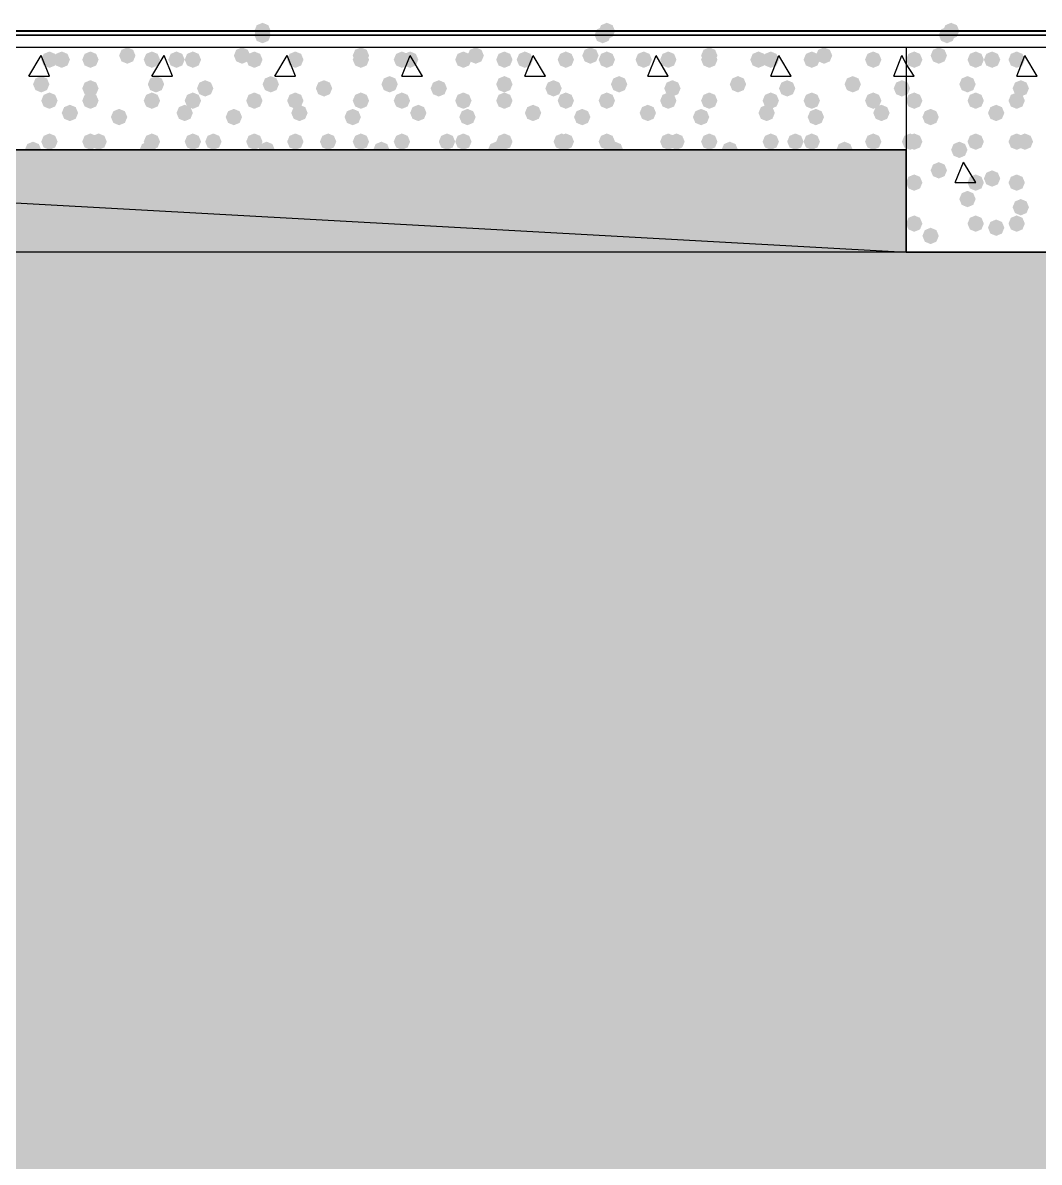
# Model space of a CAD drawing. Header units: millimetres. Extents: x 0 to 420, y 0 to 297.
# Drawn here: x 333.06 to 343.56, y 232.11 to 243.88 of the extents above; entities that cross this region are included whole.
import ezdxf

# ---------------------------------------------------------------- set-up
doc = ezdxf.new("R2010")
doc.units = ezdxf.units.MM
doc.layers.get('0').update_dxf_attribs({"linetype": 'CONTINUOUS'})

msp = doc.modelspace()

# ---------------------------------------------------------------- hatches: boundary and pattern name
at = {"true_color": 0x0000fe}
for points in [[(335.618667, 243.797667), (335.593796, 243.737871), (335.534, 243.713), (335.474204, 243.737871), (335.449333, 243.797667), (335.474204, 243.857462), (335.534, 243.882333), (335.593796, 243.857463)], [(339.174667, 243.797667), (339.149796, 243.737871), (339.09, 243.713), (339.030204, 243.737871), (339.005333, 243.797667), (339.030204, 243.857462), (339.09, 243.882333), (339.149796, 243.857463)], [(342.730667, 243.797667), (342.705796, 243.737871), (342.646, 243.713), (342.586204, 243.737871), (342.561333, 243.797667), (342.586204, 243.857462), (342.646, 243.882333), (342.705796, 243.857463)], [(335.618667, 243.755333), (335.593796, 243.695537), (335.534, 243.670667), (335.474204, 243.695537), (335.449333, 243.755333), (335.474204, 243.815129), (335.534, 243.84), (335.593796, 243.815129)], [(335.618667, 243.755333), (335.593796, 243.695537), (335.534, 243.670667), (335.474204, 243.695537), (335.449333, 243.755333), (335.474204, 243.815129), (335.534, 243.84), (335.593796, 243.815129)], [(335.618667, 243.755333), (335.593796, 243.695537), (335.534, 243.670667), (335.474204, 243.695537), (335.449333, 243.755333), (335.474204, 243.815129), (335.534, 243.84), (335.593796, 243.815129)], [(339.132333, 243.755333), (339.107462, 243.695537), (339.047667, 243.670667), (338.987871, 243.695537), (338.963, 243.755333), (338.987871, 243.815129), (339.047667, 243.84), (339.107462, 243.815129)], [(339.132333, 243.755333), (339.107462, 243.695537), (339.047667, 243.670667), (338.987871, 243.695537), (338.963, 243.755333), (338.987871, 243.815129), (339.047667, 243.84), (339.107462, 243.815129)], [(339.132333, 243.755333), (339.107462, 243.695537), (339.047667, 243.670667), (338.987871, 243.695537), (338.963, 243.755333), (338.987871, 243.815129), (339.047667, 243.84), (339.107462, 243.815129)], [(342.688333, 243.755333), (342.663462, 243.695537), (342.603667, 243.670667), (342.543871, 243.695537), (342.519, 243.755333), (342.543871, 243.815129), (342.603667, 243.84), (342.663462, 243.815129)], [(342.688333, 243.755333), (342.663462, 243.695537), (342.603667, 243.670667), (342.543871, 243.695537), (342.519, 243.755333), (342.543871, 243.815129), (342.603667, 243.84), (342.663462, 243.815129)], [(342.688333, 243.755333), (342.663462, 243.695537), (342.603667, 243.670667), (342.543871, 243.695537), (342.519, 243.755333), (342.543871, 243.815129), (342.603667, 243.84), (342.663462, 243.815129)]]:
    msp.add_hatch(color=0, dxfattribs=at).paths.add_polyline_path(points, flags=0)
at = {"true_color": 0x000007}
h = msp.add_hatch(color=0, dxfattribs=at)
h.paths.add_polyline_path([(31.284333, 243.755333), (379.73, 243.755333)], flags=0)
h.paths.add_polyline_path([(379.73, 243.755333), (31.284333, 243.755333)], flags=0)
at = {"true_color": 0x000008}
for points in [[(334.221667, 243.543667), (334.196796, 243.483871), (334.137, 243.459), (334.077204, 243.483871), (334.052333, 243.543667), (334.077204, 243.603462), (334.137, 243.628333), (334.196796, 243.603463)], [(335.407, 243.543667), (335.382129, 243.483871), (335.322333, 243.459), (335.262538, 243.483871), (335.237667, 243.543667), (335.262537, 243.603462), (335.322333, 243.628333), (335.382129, 243.603463)], [(336.634667, 243.543667), (336.609796, 243.483871), (336.55, 243.459), (336.490204, 243.483871), (336.465333, 243.543667), (336.490204, 243.603462), (336.55, 243.628333), (336.609796, 243.603463)], [(337.82, 243.543667), (337.795129, 243.483871), (337.735333, 243.459), (337.675538, 243.483871), (337.650667, 243.543667), (337.675537, 243.603462), (337.735333, 243.628333), (337.795129, 243.603463)], [(339.005333, 243.543667), (338.980462, 243.483871), (338.920667, 243.459), (338.860871, 243.483871), (338.836, 243.543667), (338.860871, 243.603462), (338.920667, 243.628333), (338.980462, 243.603463)], [(340.233, 243.543667), (340.208129, 243.483871), (340.148333, 243.459), (340.088538, 243.483871), (340.063667, 243.543667), (340.088537, 243.603462), (340.148333, 243.628333), (340.208129, 243.603463)], [(341.418333, 243.543667), (341.393462, 243.483871), (341.333667, 243.459), (341.273871, 243.483871), (341.249, 243.543667), (341.273871, 243.603462), (341.333667, 243.628333), (341.393462, 243.603463)], [(333.417333, 243.501333), (333.392462, 243.441537), (333.332667, 243.416667), (333.272871, 243.441537), (333.248, 243.501333), (333.272871, 243.561129), (333.332667, 243.586), (333.392462, 243.561129)], [(333.544333, 243.501333), (333.519462, 243.441537), (333.459667, 243.416667), (333.399871, 243.441537), (333.375, 243.501333), (333.399871, 243.561129), (333.459667, 243.586), (333.519462, 243.561129)], [(333.840667, 243.501333), (333.815796, 243.441537), (333.756, 243.416667), (333.696204, 243.441537), (333.671333, 243.501333), (333.696204, 243.561129), (333.756, 243.586), (333.815796, 243.561129)], [(334.475667, 243.501333), (334.450796, 243.441537), (334.391, 243.416667), (334.331204, 243.441537), (334.306333, 243.501333), (334.331204, 243.561129), (334.391, 243.586), (334.450796, 243.561129)], [(334.729667, 243.501333), (334.704796, 243.441537), (334.645, 243.416667), (334.585204, 243.441537), (334.560333, 243.501333), (334.585204, 243.561129), (334.645, 243.586), (334.704796, 243.561129)], [(334.899, 243.501333), (334.874129, 243.441537), (334.814333, 243.416667), (334.754537, 243.441537), (334.729667, 243.501333), (334.754537, 243.561129), (334.814333, 243.586), (334.874129, 243.561129)], [(335.534, 243.501333), (335.509129, 243.441537), (335.449333, 243.416667), (335.389537, 243.441537), (335.364667, 243.501333), (335.389537, 243.561129), (335.449333, 243.586), (335.509129, 243.561129)], [(335.957333, 243.501333), (335.932462, 243.441537), (335.872667, 243.416667), (335.812871, 243.441537), (335.788, 243.501333), (335.812871, 243.561129), (335.872667, 243.586), (335.932462, 243.561129)], [(335.957333, 243.501333), (335.932462, 243.441537), (335.872667, 243.416667), (335.812871, 243.441537), (335.788, 243.501333), (335.812871, 243.561129), (335.872667, 243.586), (335.932462, 243.561129)], [(336.634667, 243.501333), (336.609796, 243.441537), (336.55, 243.416667), (336.490204, 243.441537), (336.465333, 243.501333), (336.490204, 243.561129), (336.55, 243.586), (336.609796, 243.561129)], [(337.058, 243.501333), (337.033129, 243.441537), (336.973333, 243.416667), (336.913537, 243.441537), (336.888667, 243.501333), (336.913537, 243.561129), (336.973333, 243.586), (337.033129, 243.561129)], [(337.142667, 243.501333), (337.117796, 243.441537), (337.058, 243.416667), (336.998204, 243.441537), (336.973333, 243.501333), (336.998204, 243.561129), (337.058, 243.586), (337.117796, 243.561129)], [(337.693, 243.501333), (337.668129, 243.441537), (337.608333, 243.416667), (337.548537, 243.441537), (337.523667, 243.501333), (337.548537, 243.561129), (337.608333, 243.586), (337.668129, 243.561129)], [(338.116333, 243.501333), (338.091462, 243.441537), (338.031667, 243.416667), (337.971871, 243.441537), (337.947, 243.501333), (337.971871, 243.561129), (338.031667, 243.586), (338.091462, 243.561129)], [(338.328, 243.501333), (338.303129, 243.441537), (338.243333, 243.416667), (338.183538, 243.441537), (338.158667, 243.501333), (338.183537, 243.561129), (338.243333, 243.586), (338.303129, 243.561129)], [(338.751333, 243.501333), (338.726462, 243.441537), (338.666667, 243.416667), (338.606871, 243.441537), (338.582, 243.501333), (338.606871, 243.561129), (338.666667, 243.586), (338.726462, 243.561129)], [(339.174667, 243.501333), (339.149796, 243.441537), (339.09, 243.416667), (339.030204, 243.441537), (339.005333, 243.501333), (339.030204, 243.561129), (339.09, 243.586), (339.149796, 243.561129)], [(339.555667, 243.501333), (339.530796, 243.441537), (339.471, 243.416667), (339.411204, 243.441537), (339.386333, 243.501333), (339.411204, 243.561129), (339.471, 243.586), (339.530796, 243.561129)], [(339.809667, 243.501333), (339.784796, 243.441537), (339.725, 243.416667), (339.665204, 243.441537), (339.640333, 243.501333), (339.665204, 243.561129), (339.725, 243.586), (339.784796, 243.561129)], [(340.233, 243.501333), (340.208129, 243.441537), (340.148333, 243.416667), (340.088538, 243.441537), (340.063667, 243.501333), (340.088537, 243.561129), (340.148333, 243.586), (340.208129, 243.561129)], [(340.741, 243.501333), (340.716129, 243.441537), (340.656333, 243.416667), (340.596537, 243.441537), (340.571667, 243.501333), (340.596537, 243.561129), (340.656333, 243.586), (340.716129, 243.561129)], [(340.868, 243.501333), (340.843129, 243.441537), (340.783333, 243.416667), (340.723538, 243.441537), (340.698667, 243.501333), (340.723537, 243.561129), (340.783333, 243.586), (340.843129, 243.561129)], [(341.291333, 243.501333), (341.266462, 243.441537), (341.206667, 243.416667), (341.146871, 243.441537), (341.122, 243.501333), (341.146871, 243.561129), (341.206667, 243.586), (341.266462, 243.561129)], [(341.926333, 243.501333), (341.901462, 243.441537), (341.841667, 243.416667), (341.781871, 243.441537), (341.757, 243.501333), (341.781871, 243.561129), (341.841667, 243.586), (341.901462, 243.561129)], [(341.926333, 243.501333), (341.901462, 243.441537), (341.841667, 243.416667), (341.781871, 243.441537), (341.757, 243.501333), (341.781871, 243.561129), (341.841667, 243.586), (341.901462, 243.561129)], [(333.332667, 243.247333), (333.307796, 243.187537), (333.248, 243.162667), (333.188204, 243.187537), (333.163333, 243.247333), (333.188204, 243.307129), (333.248, 243.332), (333.307796, 243.307129)], [(333.840667, 243.205), (333.815796, 243.145204), (333.756, 243.120333), (333.696204, 243.145204), (333.671333, 243.205), (333.696204, 243.264796), (333.756, 243.289667), (333.815796, 243.264796)], [(334.518, 243.247333), (334.493129, 243.187537), (334.433333, 243.162667), (334.373538, 243.187537), (334.348667, 243.247333), (334.373537, 243.307129), (334.433333, 243.332), (334.493129, 243.307129)], [(335.026, 243.205), (335.001129, 243.145204), (334.941333, 243.120333), (334.881537, 243.145204), (334.856667, 243.205), (334.881537, 243.264796), (334.941333, 243.289667), (335.001129, 243.264796)], [(335.703333, 243.247333), (335.678463, 243.187537), (335.618667, 243.162667), (335.558871, 243.187537), (335.534, 243.247333), (335.558871, 243.307129), (335.618667, 243.332), (335.678462, 243.307129)], [(336.253667, 243.205), (336.228796, 243.145204), (336.169, 243.120333), (336.109204, 243.145204), (336.084333, 243.205), (336.109204, 243.264796), (336.169, 243.289667), (336.228796, 243.264796)], [(336.931, 243.247333), (336.906129, 243.187537), (336.846333, 243.162667), (336.786538, 243.187537), (336.761667, 243.247333), (336.786537, 243.307129), (336.846333, 243.332), (336.906129, 243.307129)], [(337.439, 243.205), (337.414129, 243.145204), (337.354333, 243.120333), (337.294537, 243.145204), (337.269667, 243.205), (337.294537, 243.264796), (337.354333, 243.289667), (337.414129, 243.264796)], [(338.116333, 243.247333), (338.091462, 243.187537), (338.031667, 243.162667), (337.971871, 243.187537), (337.947, 243.247333), (337.971871, 243.307129), (338.031667, 243.332), (338.091462, 243.307129)], [(338.624333, 243.205), (338.599462, 243.145204), (338.539667, 243.120333), (338.479871, 243.145204), (338.455, 243.205), (338.479871, 243.264796), (338.539667, 243.289667), (338.599462, 243.264796)], [(339.301667, 243.247333), (339.276796, 243.187537), (339.217, 243.162667), (339.157204, 243.187537), (339.132333, 243.247333), (339.157204, 243.307129), (339.217, 243.332), (339.276796, 243.307129)], [(339.852, 243.205), (339.827129, 243.145204), (339.767333, 243.120333), (339.707538, 243.145204), (339.682667, 243.205), (339.707537, 243.264796), (339.767333, 243.289667), (339.827129, 243.264796)], [(340.529333, 243.247333), (340.504462, 243.187537), (340.444667, 243.162667), (340.384871, 243.187537), (340.36, 243.247333), (340.384871, 243.307129), (340.444667, 243.332), (340.504462, 243.307129)], [(341.037333, 243.205), (341.012462, 243.145204), (340.952667, 243.120333), (340.892871, 243.145204), (340.868, 243.205), (340.892871, 243.264796), (340.952667, 243.289667), (341.012462, 243.264796)], [(341.714667, 243.247333), (341.689796, 243.187537), (341.63, 243.162667), (341.570204, 243.187537), (341.545333, 243.247333), (341.570204, 243.307129), (341.63, 243.332), (341.689796, 243.307129)], [(342.222667, 243.205), (342.197796, 243.145204), (342.138, 243.120333), (342.078204, 243.145204), (342.053333, 243.205), (342.078204, 243.264796), (342.138, 243.289667), (342.197796, 243.264796)], [(333.417333, 243.078), (333.392462, 243.018204), (333.332667, 242.993333), (333.272871, 243.018204), (333.248, 243.078), (333.272871, 243.137796), (333.332667, 243.162667), (333.392462, 243.137796)], [(333.840667, 243.078), (333.815796, 243.018204), (333.756, 242.993333), (333.696204, 243.018204), (333.671333, 243.078), (333.696204, 243.137796), (333.756, 243.162667), (333.815796, 243.137796)], [(334.475667, 243.078), (334.450796, 243.018204), (334.391, 242.993333), (334.331204, 243.018204), (334.306333, 243.078), (334.331204, 243.137796), (334.391, 243.162667), (334.450796, 243.137796)], [(334.899, 243.078), (334.874129, 243.018204), (334.814333, 242.993333), (334.754537, 243.018204), (334.729667, 243.078), (334.754537, 243.137796), (334.814333, 243.162667), (334.874129, 243.137796)], [(335.534, 243.078), (335.509129, 243.018204), (335.449333, 242.993333), (335.389537, 243.018204), (335.364667, 243.078), (335.389537, 243.137796), (335.449333, 243.162667), (335.509129, 243.137796)], [(335.957333, 243.078), (335.932462, 243.018204), (335.872667, 242.993333), (335.812871, 243.018204), (335.788, 243.078), (335.812871, 243.137796), (335.872667, 243.162667), (335.932462, 243.137796)], [(336.634667, 243.078), (336.609796, 243.018204), (336.55, 242.993333), (336.490204, 243.018204), (336.465333, 243.078), (336.490204, 243.137796), (336.55, 243.162667), (336.609796, 243.137796)], [(337.058, 243.078), (337.033129, 243.018204), (336.973333, 242.993333), (336.913537, 243.018204), (336.888667, 243.078), (336.913537, 243.137796), (336.973333, 243.162667), (337.033129, 243.137796)], [(337.693, 243.078), (337.668129, 243.018204), (337.608333, 242.993333), (337.548537, 243.018204), (337.523667, 243.078), (337.548537, 243.137796), (337.608333, 243.162667), (337.668129, 243.137796)], [(338.116333, 243.078), (338.091462, 243.018204), (338.031667, 242.993333), (337.971871, 243.018204), (337.947, 243.078), (337.971871, 243.137796), (338.031667, 243.162667), (338.091462, 243.137796)], [(338.751333, 243.078), (338.726462, 243.018204), (338.666667, 242.993333), (338.606871, 243.018204), (338.582, 243.078), (338.606871, 243.137796), (338.666667, 243.162667), (338.726462, 243.137796)], [(339.174667, 243.078), (339.149796, 243.018204), (339.09, 242.993333), (339.030204, 243.018204), (339.005333, 243.078), (339.030204, 243.137796), (339.09, 243.162667), (339.149796, 243.137796)], [(339.809667, 243.078), (339.784796, 243.018204), (339.725, 242.993333), (339.665204, 243.018204), (339.640333, 243.078), (339.665204, 243.137796), (339.725, 243.162667), (339.784796, 243.137796)], [(340.233, 243.078), (340.208129, 243.018204), (340.148333, 242.993333), (340.088538, 243.018204), (340.063667, 243.078), (340.088537, 243.137796), (340.148333, 243.162667), (340.208129, 243.137796)], [(340.868, 243.078), (340.843129, 243.018204), (340.783333, 242.993333), (340.723538, 243.018204), (340.698667, 243.078), (340.723537, 243.137796), (340.783333, 243.162667), (340.843129, 243.137796)], [(341.291333, 243.078), (341.266462, 243.018204), (341.206667, 242.993333), (341.146871, 243.018204), (341.122, 243.078), (341.146871, 243.137796), (341.206667, 243.162667), (341.266462, 243.137796)], [(341.926333, 243.078), (341.901462, 243.018204), (341.841667, 242.993333), (341.781871, 243.018204), (341.757, 243.078), (341.781871, 243.137796), (341.841667, 243.162667), (341.901462, 243.137796)], [(333.629, 242.951), (333.604129, 242.891204), (333.544333, 242.866333), (333.484537, 242.891204), (333.459667, 242.951), (333.484537, 243.010796), (333.544333, 243.035667), (333.604129, 243.010796)], [(334.814333, 242.951), (334.789462, 242.891204), (334.729667, 242.866333), (334.669871, 242.891204), (334.645, 242.951), (334.669871, 243.010796), (334.729667, 243.035667), (334.789462, 243.010796)], [(335.999667, 242.951), (335.974796, 242.891204), (335.915, 242.866333), (335.855204, 242.891204), (335.830333, 242.951), (335.855204, 243.010796), (335.915, 243.035667), (335.974796, 243.010796)], [(337.227333, 242.951), (337.202462, 242.891204), (337.142667, 242.866333), (337.082871, 242.891204), (337.058, 242.951), (337.082871, 243.010796), (337.142667, 243.035667), (337.202462, 243.010796)], [(338.412667, 242.951), (338.387796, 242.891204), (338.328, 242.866333), (338.268204, 242.891204), (338.243333, 242.951), (338.268204, 243.010796), (338.328, 243.035667), (338.387796, 243.010796)], [(339.598, 242.951), (339.573129, 242.891204), (339.513333, 242.866333), (339.453538, 242.891204), (339.428667, 242.951), (339.453537, 243.010796), (339.513333, 243.035667), (339.573129, 243.010796)], [(340.825667, 242.951), (340.800796, 242.891204), (340.741, 242.866333), (340.681204, 242.891204), (340.656333, 242.951), (340.681204, 243.010796), (340.741, 243.035667), (340.800796, 243.010796)], [(342.011, 242.951), (341.986129, 242.891204), (341.926333, 242.866333), (341.866537, 242.891204), (341.841667, 242.951), (341.866537, 243.010796), (341.926333, 243.035667), (341.986129, 243.010796)], [(334.137, 242.908667), (334.112129, 242.848871), (334.052333, 242.824), (333.992538, 242.848871), (333.967667, 242.908667), (333.992537, 242.968462), (334.052333, 242.993333), (334.112129, 242.968463)], [(335.322333, 242.908667), (335.297462, 242.848871), (335.237667, 242.824), (335.177871, 242.848871), (335.153, 242.908667), (335.177871, 242.968462), (335.237667, 242.993333), (335.297462, 242.968463)], [(336.55, 242.908667), (336.525129, 242.848871), (336.465333, 242.824), (336.405538, 242.848871), (336.380667, 242.908667), (336.405537, 242.968462), (336.465333, 242.993333), (336.525129, 242.968463)], [(337.735333, 242.908667), (337.710462, 242.848871), (337.650667, 242.824), (337.590871, 242.848871), (337.566, 242.908667), (337.590871, 242.968462), (337.650667, 242.993333), (337.710462, 242.968463)], [(338.920667, 242.908667), (338.895796, 242.848871), (338.836, 242.824), (338.776204, 242.848871), (338.751333, 242.908667), (338.776204, 242.968462), (338.836, 242.993333), (338.895796, 242.968463)], [(340.148333, 242.908667), (340.123462, 242.848871), (340.063667, 242.824), (340.003871, 242.848871), (339.979, 242.908667), (340.003871, 242.968462), (340.063667, 242.993333), (340.123462, 242.968463)], [(341.333667, 242.908667), (341.308796, 242.848871), (341.249, 242.824), (341.189204, 242.848871), (341.164333, 242.908667), (341.189204, 242.968462), (341.249, 242.993333), (341.308796, 242.968463)], [(333.417333, 242.654667), (333.392462, 242.594871), (333.332667, 242.57), (333.272871, 242.594871), (333.248, 242.654667), (333.272871, 242.714462), (333.332667, 242.739333), (333.392462, 242.714463)], [(333.840667, 242.654667), (333.815796, 242.594871), (333.756, 242.57), (333.696204, 242.594871), (333.671333, 242.654667), (333.696204, 242.714462), (333.756, 242.739333), (333.815796, 242.714463)], [(333.925333, 242.654667), (333.900463, 242.594871), (333.840667, 242.57), (333.780871, 242.594871), (333.756, 242.654667), (333.780871, 242.714462), (333.840667, 242.739333), (333.900462, 242.714463)], [(334.475667, 242.654667), (334.450796, 242.594871), (334.391, 242.57), (334.331204, 242.594871), (334.306333, 242.654667), (334.331204, 242.714462), (334.391, 242.739333), (334.450796, 242.714463)], [(334.899, 242.654667), (334.874129, 242.594871), (334.814333, 242.57), (334.754537, 242.594871), (334.729667, 242.654667), (334.754537, 242.714462), (334.814333, 242.739333), (334.874129, 242.714463)], [(335.110667, 242.654667), (335.085796, 242.594871), (335.026, 242.57), (334.966204, 242.594871), (334.941333, 242.654667), (334.966204, 242.714462), (335.026, 242.739333), (335.085796, 242.714463)], [(335.534, 242.654667), (335.509129, 242.594871), (335.449333, 242.57), (335.389537, 242.594871), (335.364667, 242.654667), (335.389537, 242.714462), (335.449333, 242.739333), (335.509129, 242.714463)], [(335.957333, 242.654667), (335.932462, 242.594871), (335.872667, 242.57), (335.812871, 242.594871), (335.788, 242.654667), (335.812871, 242.714462), (335.872667, 242.739333), (335.932462, 242.714463)], [(336.296, 242.654667), (336.271129, 242.594871), (336.211333, 242.57), (336.151538, 242.594871), (336.126667, 242.654667), (336.151537, 242.714462), (336.211333, 242.739333), (336.271129, 242.714463)], [(336.634667, 242.654667), (336.609796, 242.594871), (336.55, 242.57), (336.490204, 242.594871), (336.465333, 242.654667), (336.490204, 242.714462), (336.55, 242.739333), (336.609796, 242.714463)], [(337.058, 242.654667), (337.033129, 242.594871), (336.973333, 242.57), (336.913537, 242.594871), (336.888667, 242.654667), (336.913537, 242.714462), (336.973333, 242.739333), (337.033129, 242.714463)], [(337.523667, 242.654667), (337.498796, 242.594871), (337.439, 242.57), (337.379204, 242.594871), (337.354333, 242.654667), (337.379204, 242.714462), (337.439, 242.739333), (337.498796, 242.714463)], [(337.693, 242.654667), (337.668129, 242.594871), (337.608333, 242.57), (337.548537, 242.594871), (337.523667, 242.654667), (337.548537, 242.714462), (337.608333, 242.739333), (337.668129, 242.714463)], [(338.116333, 242.654667), (338.091462, 242.594871), (338.031667, 242.57), (337.971871, 242.594871), (337.947, 242.654667), (337.971871, 242.714462), (338.031667, 242.739333), (338.091462, 242.714463)], [(338.709, 242.654667), (338.684129, 242.594871), (338.624333, 242.57), (338.564537, 242.594871), (338.539667, 242.654667), (338.564537, 242.714462), (338.624333, 242.739333), (338.684129, 242.714463)], [(338.751333, 242.654667), (338.726462, 242.594871), (338.666667, 242.57), (338.606871, 242.594871), (338.582, 242.654667), (338.606871, 242.714462), (338.666667, 242.739333), (338.726462, 242.714463)], [(339.174667, 242.654667), (339.149796, 242.594871), (339.09, 242.57), (339.030204, 242.594871), (339.005333, 242.654667), (339.030204, 242.714462), (339.09, 242.739333), (339.149796, 242.714463)], [(339.809667, 242.654667), (339.784796, 242.594871), (339.725, 242.57), (339.665204, 242.594871), (339.640333, 242.654667), (339.665204, 242.714462), (339.725, 242.739333), (339.784796, 242.714463)], [(339.894333, 242.654667), (339.869462, 242.594871), (339.809667, 242.57), (339.749871, 242.594871), (339.725, 242.654667), (339.749871, 242.714462), (339.809667, 242.739333), (339.869462, 242.714463)], [(340.233, 242.654667), (340.208129, 242.594871), (340.148333, 242.57), (340.088538, 242.594871), (340.063667, 242.654667), (340.088537, 242.714462), (340.148333, 242.739333), (340.208129, 242.714463)], [(340.868, 242.654667), (340.843129, 242.594871), (340.783333, 242.57), (340.723538, 242.594871), (340.698667, 242.654667), (340.723537, 242.714462), (340.783333, 242.739333), (340.843129, 242.714463)], [(341.122, 242.654667), (341.097129, 242.594871), (341.037333, 242.57), (340.977538, 242.594871), (340.952667, 242.654667), (340.977537, 242.714462), (341.037333, 242.739333), (341.097129, 242.714463)], [(341.291333, 242.654667), (341.266462, 242.594871), (341.206667, 242.57), (341.146871, 242.594871), (341.122, 242.654667), (341.146871, 242.714462), (341.206667, 242.739333), (341.266462, 242.714463)], [(341.926333, 242.654667), (341.901462, 242.594871), (341.841667, 242.57), (341.781871, 242.594871), (341.757, 242.654667), (341.781871, 242.714462), (341.841667, 242.739333), (341.901462, 242.714463)], [(333.248, 242.57), (333.223129, 242.510204), (333.163333, 242.485333), (333.103538, 242.510204), (333.078667, 242.57), (333.103537, 242.629796), (333.163333, 242.654667), (333.223129, 242.629796)], [(334.433333, 242.57), (334.408462, 242.510204), (334.348667, 242.485333), (334.288871, 242.510204), (334.264, 242.57), (334.288871, 242.629796), (334.348667, 242.654667), (334.408462, 242.629796)], [(335.661, 242.57), (335.636129, 242.510204), (335.576333, 242.485333), (335.516538, 242.510204), (335.491667, 242.57), (335.516537, 242.629796), (335.576333, 242.654667), (335.636129, 242.629796)], [(336.846333, 242.57), (336.821462, 242.510204), (336.761667, 242.485333), (336.701871, 242.510204), (336.677, 242.57), (336.701871, 242.629796), (336.761667, 242.654667), (336.821462, 242.629796)], [(338.031667, 242.57), (338.006796, 242.510204), (337.947, 242.485333), (337.887204, 242.510204), (337.862333, 242.57), (337.887204, 242.629796), (337.947, 242.654667), (338.006796, 242.629796)], [(339.259333, 242.57), (339.234462, 242.510204), (339.174667, 242.485333), (339.114871, 242.510204), (339.09, 242.57), (339.114871, 242.629796), (339.174667, 242.654667), (339.234462, 242.629796)], [(340.444667, 242.57), (340.419796, 242.510204), (340.36, 242.485333), (340.300204, 242.510204), (340.275333, 242.57), (340.300204, 242.629796), (340.36, 242.654667), (340.419796, 242.629796)], [(341.63, 242.57), (341.605129, 242.510204), (341.545333, 242.485333), (341.485537, 242.510204), (341.460667, 242.57), (341.485537, 242.629796), (341.545333, 242.654667), (341.605129, 242.629796)]]:
    msp.add_hatch(color=0, dxfattribs=at).paths.add_polyline_path(points, flags=0)
at = {"true_color": 0x000007}
for points in [[(342.603667, 243.543667), (342.578796, 243.483871), (342.519, 243.459), (342.459204, 243.483871), (342.434333, 243.543667), (342.459204, 243.603462), (342.519, 243.628333), (342.578796, 243.603463)], [(342.349667, 243.501333), (342.324796, 243.441537), (342.265, 243.416667), (342.205204, 243.441537), (342.180333, 243.501333), (342.205204, 243.561129), (342.265, 243.586), (342.324796, 243.561129)], [(342.984667, 243.501333), (342.959796, 243.441537), (342.9, 243.416667), (342.840204, 243.441537), (342.815333, 243.501333), (342.840204, 243.561129), (342.9, 243.586), (342.959796, 243.561129)], [(343.154, 243.501333), (343.129129, 243.441537), (343.069333, 243.416667), (343.009537, 243.441537), (342.984667, 243.501333), (343.009537, 243.561129), (343.069333, 243.586), (343.129129, 243.561129)], [(343.408, 243.501333), (343.383129, 243.441537), (343.323333, 243.416667), (343.263537, 243.441537), (343.238667, 243.501333), (343.263537, 243.561129), (343.323333, 243.586), (343.383129, 243.561129)], [(342.9, 243.247333), (342.875129, 243.187537), (342.815333, 243.162667), (342.755538, 243.187537), (342.730667, 243.247333), (342.755537, 243.307129), (342.815333, 243.332), (342.875129, 243.307129)], [(343.450333, 243.205), (343.425462, 243.145204), (343.365667, 243.120333), (343.305871, 243.145204), (343.281, 243.205), (343.305871, 243.264796), (343.365667, 243.289667), (343.425462, 243.264796)], [(342.349667, 243.078), (342.324796, 243.018204), (342.265, 242.993333), (342.205204, 243.018204), (342.180333, 243.078), (342.205204, 243.137796), (342.265, 243.162667), (342.324796, 243.137796)], [(342.984667, 243.078), (342.959796, 243.018204), (342.9, 242.993333), (342.840204, 243.018204), (342.815333, 243.078), (342.840204, 243.137796), (342.9, 243.162667), (342.959796, 243.137796)], [(343.408, 243.078), (343.383129, 243.018204), (343.323333, 242.993333), (343.263537, 243.018204), (343.238667, 243.078), (343.263537, 243.137796), (343.323333, 243.162667), (343.383129, 243.137796)], [(343.196333, 242.951), (343.171462, 242.891204), (343.111667, 242.866333), (343.051871, 242.891204), (343.027, 242.951), (343.051871, 243.010796), (343.111667, 243.035667), (343.171462, 243.010796)], [(342.519, 242.908667), (342.494129, 242.848871), (342.434333, 242.824), (342.374537, 242.848871), (342.349667, 242.908667), (342.374537, 242.968462), (342.434333, 242.993333), (342.494129, 242.968463)], [(342.307333, 242.654667), (342.282462, 242.594871), (342.222667, 242.57), (342.162871, 242.594871), (342.138, 242.654667), (342.162871, 242.714462), (342.222667, 242.739333), (342.282462, 242.714463)], [(342.349667, 242.654667), (342.324796, 242.594871), (342.265, 242.57), (342.205204, 242.594871), (342.180333, 242.654667), (342.205204, 242.714462), (342.265, 242.739333), (342.324796, 242.714463)], [(342.984667, 242.654667), (342.959796, 242.594871), (342.9, 242.57), (342.840204, 242.594871), (342.815333, 242.654667), (342.840204, 242.714462), (342.9, 242.739333), (342.959796, 242.714463)], [(343.408, 242.654667), (343.383129, 242.594871), (343.323333, 242.57), (343.263537, 242.594871), (343.238667, 242.654667), (343.263537, 242.714462), (343.323333, 242.739333), (343.383129, 242.714463)], [(343.492667, 242.654667), (343.467796, 242.594871), (343.408, 242.57), (343.348204, 242.594871), (343.323333, 242.654667), (343.348204, 242.714462), (343.408, 242.739333), (343.467796, 242.714463)], [(342.815333, 242.57), (342.790462, 242.510204), (342.730667, 242.485333), (342.670871, 242.510204), (342.646, 242.57), (342.670871, 242.629796), (342.730667, 242.654667), (342.790462, 242.629796)], [(342.603667, 242.358333), (342.578796, 242.298537), (342.519, 242.273667), (342.459204, 242.298537), (342.434333, 242.358333), (342.459204, 242.418129), (342.519, 242.443), (342.578796, 242.418129)], [(343.154, 242.273667), (343.129129, 242.213871), (343.069333, 242.189), (343.009537, 242.213871), (342.984667, 242.273667), (343.009537, 242.333462), (343.069333, 242.358333), (343.129129, 242.333463)], [(342.349667, 242.231333), (342.324796, 242.171537), (342.265, 242.146667), (342.205204, 242.171537), (342.180333, 242.231333), (342.205204, 242.291129), (342.265, 242.316), (342.324796, 242.291129)], [(342.984667, 242.231333), (342.959796, 242.171537), (342.9, 242.146667), (342.840204, 242.171537), (342.815333, 242.231333), (342.840204, 242.291129), (342.9, 242.316), (342.959796, 242.291129)], [(343.408, 242.231333), (343.383129, 242.171537), (343.323333, 242.146667), (343.263537, 242.171537), (343.238667, 242.231333), (343.263537, 242.291129), (343.323333, 242.316), (343.383129, 242.291129)], [(342.9, 242.062), (342.875129, 242.002204), (342.815333, 241.977333), (342.755538, 242.002204), (342.730667, 242.062), (342.755537, 242.121796), (342.815333, 242.146667), (342.875129, 242.121796)], [(343.450333, 241.977333), (343.425462, 241.917537), (343.365667, 241.892667), (343.305871, 241.917537), (343.281, 241.977333), (343.305871, 242.037129), (343.365667, 242.062), (343.425462, 242.037129)], [(342.349667, 241.808), (342.324796, 241.748204), (342.265, 241.723333), (342.205204, 241.748204), (342.180333, 241.808), (342.205204, 241.867796), (342.265, 241.892667), (342.324796, 241.867796)], [(342.984667, 241.808), (342.959796, 241.748204), (342.9, 241.723333), (342.840204, 241.748204), (342.815333, 241.808), (342.840204, 241.867796), (342.9, 241.892667), (342.959796, 241.867796)], [(343.196333, 241.765667), (343.171462, 241.705871), (343.111667, 241.681), (343.051871, 241.705871), (343.027, 241.765667), (343.051871, 241.825462), (343.111667, 241.850333), (343.171462, 241.825463)], [(343.408, 241.808), (343.383129, 241.748204), (343.323333, 241.723333), (343.263537, 241.748204), (343.238667, 241.808), (343.263537, 241.867796), (343.323333, 241.892667), (343.383129, 241.867796)], [(342.519, 241.681), (342.494129, 241.621204), (342.434333, 241.596333), (342.374537, 241.621204), (342.349667, 241.681), (342.374537, 241.740796), (342.434333, 241.765667), (342.494129, 241.740796)]]:
    msp.add_hatch(color=0, dxfattribs=at).paths.add_polyline_path(points, flags=0)
at = {"true_color": 0x000008}
h = msp.add_hatch(color=0, dxfattribs=at)
h.paths.add_polyline_path([(342.180333, 242.57), (323.088, 242.57), (342.180333, 241.511667)], flags=0)
h.paths.add_polyline_path([(323.088, 242.57), (342.180333, 241.511667), (323.088, 241.511667)], flags=0)
h = msp.add_hatch(color=0, dxfattribs=at)
h.paths.add_polyline_path([(378.544667, 241.511667), (32.469667, 241.511667), (378.544667, 222.461667)], flags=0)
h.paths.add_polyline_path([(32.469667, 241.511667), (378.544667, 222.461667), (32.469667, 222.461667)], flags=0)

# ---------------------------------------------------------------- linework, layer by layer
at = {"color": 0, "true_color": 0x000007}
for points in [[(379.73, 243.797667), (31.242, 243.797667), (379.73, 243.797667), (31.242, 243.755333)], [(379.73, 243.797667), (31.242, 243.797667), (31.242, 243.755333)], [(379.73, 243.755333), (31.284333, 243.755333), (31.242, 243.755333)], [(31.284333, 243.755333), (379.73, 243.755333)], [(31.284333, 243.755333), (379.73, 243.755333)], [(342.180333, 243.628333), (323.088, 243.628333)], [(343.323333, 243.332), (343.408, 243.543667)], [(343.535, 243.332), (343.408, 243.543667)], [(342.265, 243.332), (342.180333, 243.459)], [(342.180333, 243.332), (342.265, 243.332)], [(343.323333, 243.332), (343.535, 243.332)], [(323.088, 242.57), (342.180333, 242.57)], [(342.688333, 242.231333), (342.773, 242.443)], [(342.9, 242.231333), (342.773, 242.443)], [(342.688333, 242.231333), (342.9, 242.231333)]]:
    msp.add_lwpolyline(points, dxfattribs=at)
for points in [[(31.284333, 243.755333), (379.73, 243.755333)], [(31.284333, 243.755333), (379.73, 243.755333)], [(379.73, 243.755333), (31.284333, 243.755333)], [(342.180333, 243.628333), (342.180333, 241.511667), (344.297, 241.511667), (344.297, 243.628333)]]:
    msp.add_lwpolyline(points, close=True, dxfattribs=at)
at = {"color": 0, "true_color": 0x000008}
for points in [[(333.121, 243.332), (333.248, 243.543667)], [(333.332667, 243.332), (333.248, 243.543667)], [(334.391, 243.332), (334.518, 243.543667)], [(334.602667, 243.332), (334.518, 243.543667)], [(335.661, 243.332), (335.788, 243.543667)], [(335.872667, 243.332), (335.788, 243.543667)], [(336.973333, 243.332), (337.058, 243.543667)], [(337.185, 243.332), (337.058, 243.543667)], [(338.243333, 243.332), (338.328, 243.543667)], [(338.455, 243.332), (338.328, 243.543667)], [(339.513333, 243.332), (339.598, 243.543667)], [(339.725, 243.332), (339.598, 243.543667)], [(340.783333, 243.332), (340.868, 243.543667)], [(340.995, 243.332), (340.868, 243.543667)], [(342.053333, 243.332), (342.138, 243.543667)], [(342.180333, 243.459), (342.138, 243.543667)], [(333.121, 243.332), (333.332667, 243.332)], [(334.391, 243.332), (334.602667, 243.332)], [(335.661, 243.332), (335.872667, 243.332)], [(336.973333, 243.332), (337.185, 243.332)], [(338.243333, 243.332), (338.455, 243.332)], [(339.513333, 243.332), (339.725, 243.332)], [(340.783333, 243.332), (340.995, 243.332)], [(342.053333, 243.332), (342.180333, 243.332)]]:
    msp.add_lwpolyline(points, dxfattribs=at)
for points in [[(342.180333, 242.57), (323.088, 242.57), (342.180333, 241.511667)], [(323.088, 242.57), (342.180333, 241.511667), (323.088, 241.511667)], [(378.544667, 241.511667), (32.469667, 241.511667), (378.544667, 222.461667)]]:
    msp.add_lwpolyline(points, close=True, dxfattribs=at)

doc.saveas('drawing.dxf')
